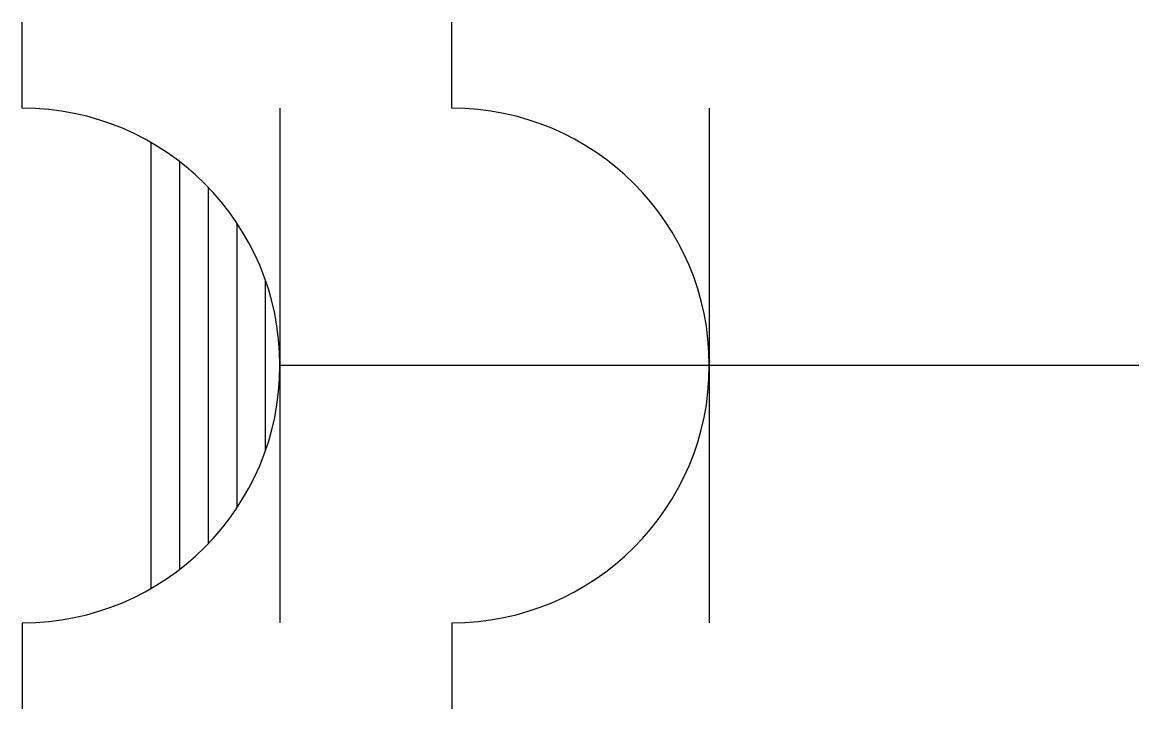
# Model space of a CAD drawing. Header units: millimetres. Extents: x -7.8 to 0, y -2.4 to 2.4.
import ezdxf

# ---------------------------------------------------------------- set-up
doc = ezdxf.new("R2010")
doc.units = ezdxf.units.MM

msp = doc.modelspace()

# ---------------------------------------------------------------- linework, layer by layer
at = {"transparency": 33554687}
for p, q in [((-7.8, 1.8), (-7.8, 2.4)), ((-4.8, 1.8), (-4.8, 2.4)), ((-6, 1.8), (-6, -1.8)), ((-3, 1.8), (-3, -1.8)), ((-6.9, -1.5588), (-6.9, 1.5588)), ((-6.7, -1.4248), (-6.7, 1.4248)), ((-6.5, -1.245), (-6.5, 1.245)), ((-6.3, -0.995), (-6.3, 0.995)), ((-6.1, -0.5916), (-6.1, 0.5916)), ((0, 0), (-6, 0)), ((-7.8, -1.8), (-7.8, -2.4)), ((-4.8, -1.8), (-4.8, -2.4))]:
    msp.add_line(p, q, dxfattribs=at)
for centre in [(-7.8, 0), (-4.8, 0)]:
    msp.add_arc(centre, 1.8, 270, 90, dxfattribs=at)

doc.saveas('drawing.dxf')
